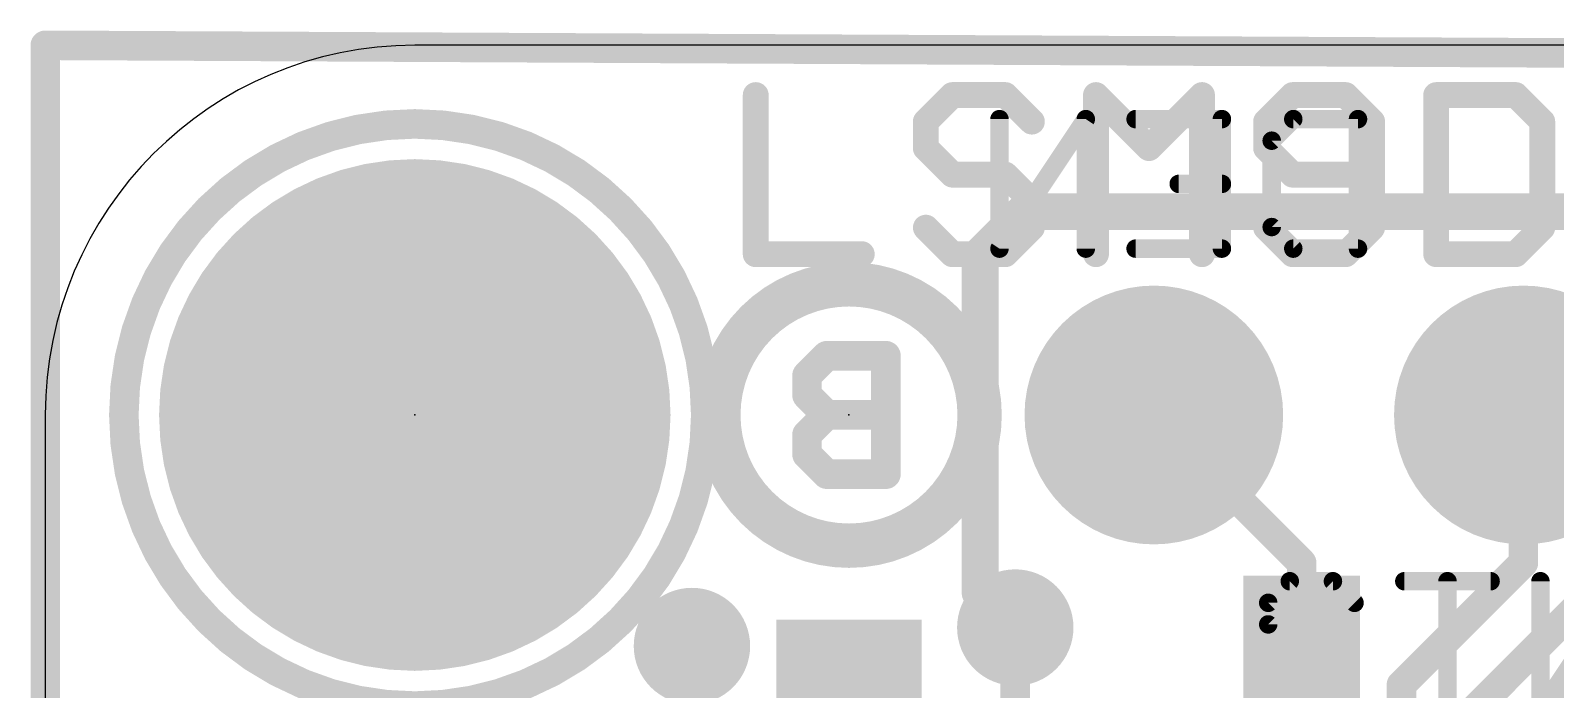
# Model space of a CAD drawing. Extents: x -0.1 to 25.5, y -0.1 to 17.9.
# Drawn here: x -0.1 to 10.38, y 13.35 to 17.88 of the extents above; entities that cross this region are included whole.
import ezdxf

# ---------------------------------------------------------------- set-up
doc = ezdxf.new("R2010")
doc.units = 0
for name, color, linetype in [('1', 12, 'CONTINUOUS'), ('16', 5, 'CONTINUOUS'), ('17', 110, 'CONTINUOUS'), ('18', 110, 'CONTINUOUS'), ('20', 53, 'CONTINUOUS'), ('21', 40, 'CONTINUOUS'), ('22', 6, 'CONTINUOUS'), ('23', 40, 'CONTINUOUS'), ('24', 6, 'CONTINUOUS')]:
    doc.layers.add(name, color=color, linetype=linetype)

# ---------------------------------------------------------------- blocks, each defined once
blk = doc.blocks.new('RECT')
blk.add_solid([(-0.5, -0.5), (0.5, -0.5), (-0.5, 0.5), (0.5, 0.5)])
blk = doc.blocks.new('ROUNDP')
at = {"const_width": 0.5}
blk.add_lwpolyline([(0, -0.25, 1), (0, 0.25, 1), (0, -0.25)], format="xyb", dxfattribs=at)
blk = doc.blocks.new('ROUNDV')
at = {"const_width": 0.5}
blk.add_lwpolyline([(0, -0.25, 1), (0, 0.25, 1), (0, -0.25)], format="xyb", dxfattribs=at)

msp = doc.modelspace()

# ---------------------------------------------------------------- linework, layer by layer
at = {"layer": '1'}
for points, const_width in [([(0, 17.78), (25.4, 17.653)], 0.2032), ([(0, 0), (0, 17.78)], 0.2032), ([(6.731, 16.637), (6.4262, 16.3322)], 0.254), ([(18.923, 16.637), (6.731, 16.637)], 0.254), ([(6.4262, 16.3322), (6.4262, 14.0208)], 0.254), ([(8.636, 14.224), (7.62, 15.24)], 0.2032), ([(9.7282, 13.1199), (11.8483, 15.24)], 0.2032), ([(10.16, 14.224), (10.16, 15.24)], 0.2032), ([(8.636, 14.224), (8.636, 13.462)], 0.2032), ([(10.16, 14.224), (9.3218, 13.3858)], 0.2032), ([(6.4262, 14.0208), (6.6675, 13.7795)], 0.254), ([(10.1346, 12.9516), (11.1784, 13.9954)], 0.2032), ([(6.416, 12.4045), (5.5245, 13.296)], 0.254), ([(9.3218, 11.0162), (9.3218, 13.3858)], 0.2032)]:
    msp.add_lwpolyline(points, dxfattribs=dict(at, const_width=const_width))
for points, const_width in [([(0.0003, 17.8308, 1), (-0.0003, 17.7292)], 0.1016), ([(0.0508, 17.78, 1), (-0.0508, 17.78)], 0.1016), ([(6.731, 16.7005, 1), (6.731, 16.5735)], 0.127), ([(6.7759, 16.5921, 1), (6.6861, 16.6819)], 0.127), ([(6.4897, 16.3322, 1), (6.3627, 16.3322)], 0.127), ([(6.3813, 16.3771, 1), (6.4711, 16.2873)], 0.127), ([(7.6559, 15.2759, 1), (7.5841, 15.2041)], 0.1016), ([(10.2108, 15.24, 1), (10.1092, 15.24)], 0.1016), ([(8.6868, 14.224, 1), (8.5852, 14.224)], 0.1016), ([(8.6001, 14.1881, 1), (8.6719, 14.2599)], 0.1016), ([(10.1092, 14.224, 1), (10.2108, 14.224)], 0.1016), ([(10.1959, 14.1881, 1), (10.1241, 14.2599)], 0.1016), ([(6.4711, 14.0657, 1), (6.3813, 13.9759)], 0.127), ([(6.3627, 14.0208, 1), (6.4897, 14.0208)], 0.127), ([(6.6226, 13.7346, 1), (6.7124, 13.8244)], 0.127), ([(5.5694, 13.3409, 1), (5.4796, 13.2511)], 0.127), ([(8.5852, 13.462, 1), (8.6868, 13.462)], 0.1016), ([(9.3726, 13.3858, 1), (9.271, 13.3858)], 0.1016), ([(9.2859, 13.4217, 1), (9.3577, 13.3499)], 0.1016)]:
    msp.add_lwpolyline(points, format="xyb", dxfattribs=dict(at, const_width=const_width))
at = {"layer": '16', "const_width": 0.2032}
for points in [[(0, 17.78), (25.4, 17.653)], [(0, 0), (0, 17.78)], [(6.6675, 13.7795), (6.6675, 13.0175)]]:
    msp.add_lwpolyline(points, dxfattribs=at)
at = {"layer": '16', "const_width": 0.1016}
for points in [[(0.0003, 17.8308, 1), (-0.0003, 17.7292)], [(0.0508, 17.78, 1), (-0.0508, 17.78)], [(6.7183, 13.7795, 1), (6.6167, 13.7795)]]:
    msp.add_lwpolyline(points, format="xyb", dxfattribs=at)
at = {"layer": '20'}
for p, q in [((22.86, 17.78), (2.54, 17.78)), ((0, 15.24), (0, 2.54))]:
    msp.add_line(p, q, dxfattribs=at)
msp.add_arc((2.54, 15.24), 2.54, 90, 180, dxfattribs=at)
at = {"layer": '21', "const_width": 0.1778}
for points in [[(4.8835, 17.438), (4.8835, 16.3449)], [(6.2351, 17.438), (6.0529, 17.2558)], [(6.5995, 17.438), (6.2351, 17.438)], [(6.7817, 17.2558), (6.5995, 17.438)], [(7.2223, 16.3449), (7.2223, 17.438)], [(7.2223, 17.438), (7.5867, 17.0737)], [(7.5867, 17.0737), (7.9511, 17.438)], [(7.9511, 17.438), (7.9511, 16.3449)], [(8.5739, 17.438), (8.3917, 17.2558)], [(8.9383, 17.438), (8.5739, 17.438)], [(9.1204, 17.2558), (8.9383, 17.438)], [(9.5611, 17.438), (9.5611, 16.3449)], [(10.1077, 17.438), (9.5611, 17.438)], [(10.2898, 17.2558), (10.1077, 17.438)], [(6.0529, 17.2558), (6.0529, 17.0737)], [(8.3917, 17.2558), (8.3917, 17.0737)], [(9.1204, 16.5271), (9.1204, 17.2558)], [(10.2898, 16.5271), (10.2898, 17.2558)], [(6.0529, 17.0737), (6.2351, 16.8915)], [(8.3917, 17.0737), (8.5739, 16.8915)], [(6.2351, 16.8915), (6.5995, 16.8915)], [(6.5995, 16.8915), (6.7817, 16.7093)], [(8.5739, 16.8915), (9.1204, 16.8915)], [(6.7817, 16.7093), (6.7817, 16.5271)], [(6.2351, 16.3449), (6.0529, 16.5271)], [(6.7817, 16.5271), (6.5995, 16.3449)], [(8.3917, 16.5271), (8.5739, 16.3449)], [(8.9383, 16.3449), (9.1204, 16.5271)], [(10.1077, 16.3449), (10.2898, 16.5271)], [(4.8835, 16.3449), (5.6123, 16.3449)], [(6.5995, 16.3449), (6.2351, 16.3449)], [(8.5739, 16.3449), (8.9383, 16.3449)], [(9.5611, 16.3449), (10.1077, 16.3449)]]:
    msp.add_lwpolyline(points, dxfattribs=at)
at = {"layer": '21'}
for points, const_width in [([(4.928, 17.438, 1), (4.8391, 17.438)], 0.0889), ([(6.2351, 17.4825, 1), (6.2351, 17.3936)], 0.0889), ([(6.2665, 17.4066, 1), (6.2037, 17.4695)], 0.0889), ([(6.6309, 17.4695, 1), (6.568, 17.4066)], 0.0889), ([(6.5995, 17.3936, 1), (6.5995, 17.4825)], 0.0889), ([(7.2667, 17.438, 1), (7.1778, 17.438)], 0.0889), ([(7.2537, 17.4695, 1), (7.1909, 17.4066)], 0.0889), ([(7.9955, 17.438, 1), (7.9066, 17.438)], 0.0889), ([(7.9825, 17.4066, 1), (7.9196, 17.4695)], 0.0889), ([(8.5739, 17.4825, 1), (8.5739, 17.3936)], 0.0889), ([(8.6053, 17.4066, 1), (8.5425, 17.4695)], 0.0889), ([(8.9697, 17.4695, 1), (8.9068, 17.4066)], 0.0889), ([(8.9383, 17.3936, 1), (8.9383, 17.4825)], 0.0889), ([(9.5611, 17.4825, 1), (9.5611, 17.3936)], 0.0889), ([(9.6055, 17.438, 1), (9.5166, 17.438)], 0.0889), ([(10.1391, 17.4695, 1), (10.0762, 17.4066)], 0.0889), ([(10.1077, 17.3936, 1), (10.1077, 17.4825)], 0.0889), ([(2.54, 13.24, 1), (2.54, 17.24, 1), (2.54, 13.24)], 0.2032), ([(6.0974, 17.2558, 1), (6.0084, 17.2558)], 0.0889), ([(6.0215, 17.2873, 1), (6.0843, 17.2244)], 0.0889), ([(6.7502, 17.2244, 1), (6.8131, 17.2873)], 0.0889), ([(8.4361, 17.2558, 1), (8.3472, 17.2558)], 0.0889), ([(8.3603, 17.2873, 1), (8.4231, 17.2244)], 0.0889), ([(9.1649, 17.2558, 1), (9.076, 17.2558)], 0.0889), ([(9.089, 17.2244, 1), (9.1519, 17.2873)], 0.0889), ([(10.3343, 17.2558, 1), (10.2454, 17.2558)], 0.0889), ([(10.2584, 17.2244, 1), (10.3213, 17.2873)], 0.0889), ([(6.0084, 17.0737, 1), (6.0974, 17.0737)], 0.0889), ([(6.0843, 17.1051, 1), (6.0215, 17.0422)], 0.0889), ([(7.5552, 17.1051, 1), (7.6181, 17.0422)], 0.0889), ([(7.5552, 17.0422, 1), (7.6181, 17.1051)], 0.0889), ([(8.4231, 17.1051, 1), (8.3603, 17.0422)], 0.0889), ([(8.3472, 17.0737, 1), (8.4361, 17.0737)], 0.0889), ([(6.2351, 16.9359, 1), (6.2351, 16.847)], 0.0889), ([(6.2037, 16.86, 1), (6.2665, 16.9229)], 0.0889), ([(6.6309, 16.9229, 1), (6.568, 16.86)], 0.0889), ([(6.5995, 16.847, 1), (6.5995, 16.9359)], 0.0889), ([(8.5739, 16.9359, 1), (8.5739, 16.847)], 0.0889), ([(8.5425, 16.86, 1), (8.6053, 16.9229)], 0.0889), ([(9.1204, 16.847, 1), (9.1204, 16.9359)], 0.0889), ([(6.8261, 16.7093, 1), (6.7372, 16.7093)], 0.0889), ([(6.7502, 16.6778, 1), (6.8131, 16.7407)], 0.0889), ([(6.0843, 16.5585, 1), (6.0215, 16.4957)], 0.0889), ([(6.7372, 16.5271, 1), (6.8261, 16.5271)], 0.0889), ([(6.8131, 16.4957, 1), (6.7502, 16.5585)], 0.0889), ([(8.4231, 16.5585, 1), (8.3603, 16.4957)], 0.0889), ([(9.076, 16.5271, 1), (9.1649, 16.5271)], 0.0889), ([(9.1519, 16.4957, 1), (9.089, 16.5585)], 0.0889), ([(10.2454, 16.5271, 1), (10.3343, 16.5271)], 0.0889), ([(10.3213, 16.4957, 1), (10.2584, 16.5585)], 0.0889), ([(4.8835, 16.3894, 1), (4.8835, 16.3004)], 0.0889), ([(4.8391, 16.3449, 1), (4.928, 16.3449)], 0.0889), ([(5.6123, 16.3004, 1), (5.6123, 16.3894)], 0.0889), ([(6.2351, 16.3894, 1), (6.2351, 16.3004)], 0.0889), ([(6.2037, 16.3135, 1), (6.2665, 16.3763)], 0.0889), ([(6.568, 16.3763, 1), (6.6309, 16.3135)], 0.0889), ([(6.5995, 16.3004, 1), (6.5995, 16.3894)], 0.0889), ([(7.1778, 16.3449, 1), (7.2667, 16.3449)], 0.0889), ([(7.9066, 16.3449, 1), (7.9955, 16.3449)], 0.0889), ([(8.5739, 16.3894, 1), (8.5739, 16.3004)], 0.0889), ([(8.5425, 16.3135, 1), (8.6053, 16.3763)], 0.0889), ([(8.9068, 16.3763, 1), (8.9697, 16.3135)], 0.0889), ([(8.9383, 16.3004, 1), (8.9383, 16.3894)], 0.0889), ([(9.5611, 16.3894, 1), (9.5611, 16.3004)], 0.0889), ([(9.5166, 16.3449, 1), (9.6055, 16.3449)], 0.0889), ([(10.0762, 16.3763, 1), (10.1391, 16.3135)], 0.0889), ([(10.1077, 16.3004, 1), (10.1077, 16.3894)], 0.0889)]:
    msp.add_lwpolyline(points, format="xyb", dxfattribs=dict(at, const_width=const_width))
at = {"layer": '22'}
for points, const_width in [([(7.1522, 17.2728), (6.5591, 16.383)], 0.127), ([(6.5591, 16.383), (6.5591, 17.2728)], 0.127), ([(7.1522, 16.383), (7.1522, 17.2728)], 0.127), ([(7.4946, 17.2728), (8.0878, 17.2728)], 0.127), ([(8.0878, 17.2728), (8.0878, 16.383)], 0.127), ([(8.4301, 17.1245), (8.5784, 17.2728)], 0.127), ([(8.5784, 17.2728), (9.0233, 17.2728)], 0.127), ([(9.0233, 17.2728), (9.0233, 16.383)], 0.127), ([(8.4301, 16.5313), (8.4301, 17.1245)], 0.127), ([(8.0878, 16.8279), (7.7912, 16.8279)], 0.127), ([(8.5784, 16.383), (8.4301, 16.5313)], 0.127), ([(8.0878, 16.383), (7.4946, 16.383)], 0.127), ([(9.0233, 16.383), (8.5784, 16.383)], 0.127), ([(5.3718, 15.6471), (5.2362, 15.5115)], 0.2032), ([(5.7785, 15.6471), (5.3718, 15.6471)], 0.2032), ([(5.7785, 14.8336), (5.7785, 15.6471)], 0.2032), ([(5.2362, 15.5115), (5.2362, 15.3759)], 0.2032), ([(5.2362, 15.3759), (5.3718, 15.2403)], 0.2032), ([(5.3718, 15.2403), (5.2362, 15.1048)], 0.2032), ([(5.7785, 15.2403), (5.3718, 15.2403)], 0.2032), ([(5.2362, 15.1048), (5.2362, 14.9692)], 0.2032), ([(5.2362, 14.9692), (5.3718, 14.8336)], 0.2032), ([(5.3718, 14.8336), (5.7785, 14.8336)], 0.2032), ([(8.4062, 13.9495), (8.5545, 14.0978)], 0.127), ([(8.5545, 14.0978), (8.8511, 14.0978)], 0.127), ([(8.8511, 14.0978), (8.9994, 13.9495)], 0.127), ([(9.9349, 14.0978), (9.3418, 14.0978)], 0.127), ([(9.6383, 13.208), (9.6383, 14.0978)], 0.127), ([(10.8704, 14.0978), (10.2773, 13.208)], 0.127), ([(10.2773, 13.208), (10.2773, 14.0978)], 0.127), ([(8.4062, 13.8012), (8.4062, 13.9495)], 0.127), ([(8.9994, 13.208), (8.4062, 13.8012)], 0.127)]:
    msp.add_lwpolyline(points, dxfattribs=dict(at, const_width=const_width))
for points, const_width in [([(6.5908, 17.2728, 1), (6.5273, 17.2728)], 0.0635), ([(7.184, 17.2728, 1), (7.1205, 17.2728)], 0.0635), ([(7.1787, 17.2551, 1), (7.1258, 17.2904)], 0.0635), ([(7.4946, 17.3045, 1), (7.4946, 17.241)], 0.0635), ([(8.1195, 17.2728, 1), (8.056, 17.2728)], 0.0635), ([(8.0878, 17.241, 1), (8.0878, 17.3045)], 0.0635), ([(8.5784, 17.3045, 1), (8.5784, 17.241)], 0.0635), ([(8.6009, 17.2503, 1), (8.5559, 17.2952)], 0.0635), ([(9.055, 17.2728, 1), (8.9915, 17.2728)], 0.0635), ([(9.0233, 17.241, 1), (9.0233, 17.3045)], 0.0635), ([(8.4619, 17.1245, 1), (8.3984, 17.1245)], 0.0635), ([(8.4077, 17.1469, 1), (8.4526, 17.102)], 0.0635), ([(7.7912, 16.8596, 1), (7.7912, 16.7961)], 0.0635), ([(8.0878, 16.7961, 1), (8.0878, 16.8596)], 0.0635), ([(8.4526, 16.5537, 1), (8.4077, 16.5088)], 0.0635), ([(8.3984, 16.5313, 1), (8.4619, 16.5313)], 0.0635), ([(6.5327, 16.4006, 1), (6.5855, 16.3654)], 0.0635), ([(6.5273, 16.383, 1), (6.5908, 16.383)], 0.0635), ([(7.1205, 16.383, 1), (7.184, 16.383)], 0.0635), ([(7.4946, 16.4147, 1), (7.4946, 16.3513)], 0.0635), ([(8.056, 16.383, 1), (8.1195, 16.383)], 0.0635), ([(8.0878, 16.3513, 1), (8.0878, 16.4147)], 0.0635), ([(8.5784, 16.4147, 1), (8.5784, 16.3513)], 0.0635), ([(8.5559, 16.3605, 1), (8.6009, 16.4055)], 0.0635), ([(8.9915, 16.383, 1), (9.055, 16.383)], 0.0635), ([(9.0233, 16.3513, 1), (9.0233, 16.4147)], 0.0635), ([(5.5245, 14.342, 1), (5.5245, 16.138, 1), (5.5245, 14.342)], 0.3048), ([(5.3718, 15.6979, 1), (5.3718, 15.5963)], 0.1016), ([(5.4077, 15.6112, 1), (5.3358, 15.683)], 0.1016), ([(5.8293, 15.6471, 1), (5.7277, 15.6471)], 0.1016), ([(5.7785, 15.5963, 1), (5.7785, 15.6979)], 0.1016), ([(5.287, 15.5115, 1), (5.1854, 15.5115)], 0.1016), ([(5.2003, 15.5474, 1), (5.2721, 15.4756)], 0.1016), ([(5.2721, 15.4118, 1), (5.2003, 15.34)], 0.1016), ([(5.1854, 15.3759, 1), (5.287, 15.3759)], 0.1016), ([(5.3718, 15.2911, 1), (5.3718, 15.1895)], 0.1016), ([(5.4077, 15.2044, 1), (5.3358, 15.2763)], 0.1016), ([(5.3358, 15.2044, 1), (5.4077, 15.2763)], 0.1016), ([(5.7785, 15.1895, 1), (5.7785, 15.2911)], 0.1016), ([(5.287, 15.1048, 1), (5.1854, 15.1048)], 0.1016), ([(5.2003, 15.1407, 1), (5.2721, 15.0688)], 0.1016), ([(5.2721, 15.0051, 1), (5.2003, 14.9333)], 0.1016), ([(5.1854, 14.9692, 1), (5.287, 14.9692)], 0.1016), ([(5.3718, 14.8844, 1), (5.3718, 14.7828)], 0.1016), ([(5.3358, 14.7977, 1), (5.4077, 14.8695)], 0.1016), ([(5.7785, 14.7828, 1), (5.7785, 14.8844)], 0.1016), ([(5.7277, 14.8336, 1), (5.8293, 14.8336)], 0.1016), ([(8.5545, 14.1295, 1), (8.5545, 14.066)], 0.0635), ([(8.577, 14.0753, 1), (8.5321, 14.1202)], 0.0635), ([(8.8736, 14.1202, 1), (8.8287, 14.0753)], 0.0635), ([(8.8511, 14.066, 1), (8.8511, 14.1295)], 0.0635), ([(9.3418, 14.1295, 1), (9.3418, 14.066)], 0.0635), ([(9.6701, 14.0978, 1), (9.6066, 14.0978)], 0.0635), ([(9.9349, 14.066, 1), (9.9349, 14.1295)], 0.0635), ([(10.309, 14.0978, 1), (10.2455, 14.0978)], 0.0635), ([(8.438, 13.9495, 1), (8.3745, 13.9495)], 0.0635), ([(8.3838, 13.9719, 1), (8.4287, 13.927)], 0.0635), ([(8.977, 13.927, 1), (9.0219, 13.9719)], 0.0635), ([(8.4287, 13.8236, 1), (8.3838, 13.7787)], 0.0635), ([(8.3745, 13.8012, 1), (8.438, 13.8012)], 0.0635)]:
    msp.add_lwpolyline(points, format="xyb", dxfattribs=dict(at, const_width=const_width))
at = {"layer": '23'}
msp.add_point((2.54, 15.24), dxfattribs=at)
at = {"layer": '24'}
msp.add_point((5.5245, 15.24), dxfattribs=at)

# ---------------------------------------------------------------- block references
at = {"layer": '1', "xscale": 1.35, "yscale": 0.8, "rotation": 270}
msp.add_blockref('RECT', (8.636, 13.462), dxfattribs=at)
at = {"layer": '1', "xscale": 1.075, "rotation": 270}
msp.add_blockref('RECT', (5.5245, 13.296), dxfattribs=at)
at = {"layer": '17', "xscale": 3.516, "yscale": 3.516}
msp.add_blockref('ROUNDP', (2.54, 15.24), dxfattribs=at)
msp.add_blockref('ROUNDP', (2.54, 15.24), dxfattribs=at)
at = {"layer": '17', "xscale": 1.778, "yscale": 1.778, "rotation": 90}
for p in [(7.62, 15.24), (7.62, 15.24), (10.16, 15.24), (10.16, 15.24)]:
    msp.add_blockref('ROUNDP', p, dxfattribs=at)
at = {"layer": '18', "xscale": 0.8001, "yscale": 0.8001}
for p in [(6.6675, 13.7795), (6.6675, 13.7795), (4.445, 13.6525), (4.445, 13.6525)]:
    msp.add_blockref('ROUNDV', p, dxfattribs=at)

doc.saveas('drawing.dxf')
